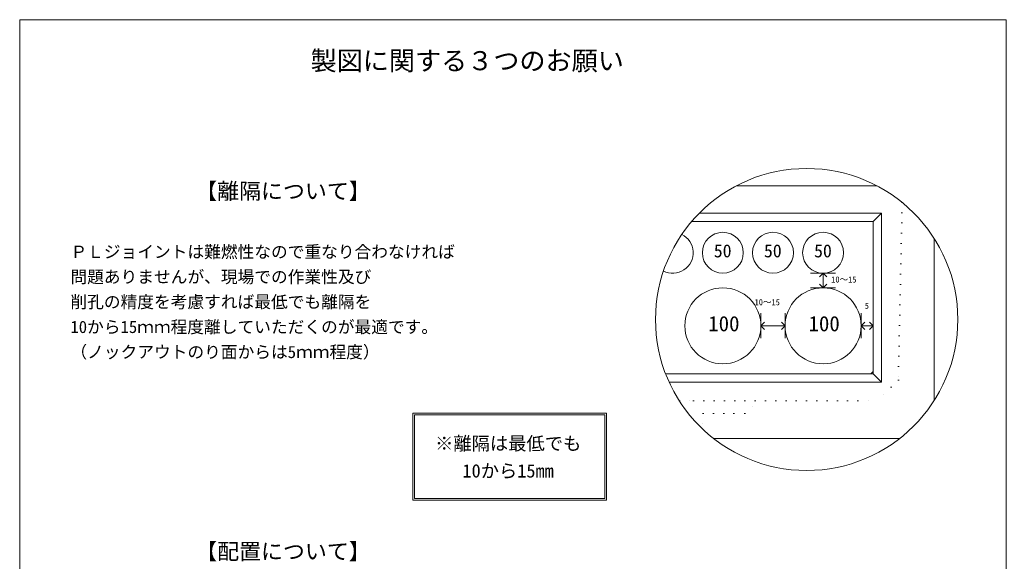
# Model space of a CAD drawing. Units: millimetres, scale not verified. Extents: x -4890 to 18495, y -2304 to 2304.
# Drawn here: x -4890 to -1830, y 623 to 2304 of the extents above; entities that cross this region are included whole.
import ezdxf
from ezdxf.enums import TextEntityAlignment as Align

# ---------------------------------------------------------------- set-up
doc = ezdxf.new("R2010")
doc.units = ezdxf.units.MM
doc.header["$LTSCALE"] = 10
doc.linetypes.add('DASHED1', pattern=[1.8, 1.2, -0.6])
doc.linetypes.add('USER5', pattern=[3.185, 0.01, -3.175])
for name, color, linetype, lineweight in [('0-2_waku', 7, 'Continuous', 18), ('0-3_gaikei', 7, 'Continuous', 18), ('0-4_kakure', 7, 'DASHED1', 5), ('0-5_sunpou', 7, 'Continuous', 5), ('0-8_hole', 7, 'Continuous', 18), ('0-9_uchigawa', 6, 'Continuous', 18), ('0-E_文字１', 7, 'Continuous', 18)]:
    doc.layers.add(name, color=color, linetype=linetype, lineweight=lineweight)
doc.styles.add('ＭＳ ゴシック', font='')
doc.styles.get('ＭＳ ゴシック').set_extended_font_data('MS Gothic')

# ---------------------------------------------------------------- blocks, each defined once
blk = doc.blocks.new('_Open90')
at = {"layer": '0-5_sunpou'}
blk.add_line((0, 0), (-1, 0), dxfattribs=at)
blk.add_lwpolyline([(-0.5, 0.5), (0, 0), (-0.5, -0.5)], dxfattribs=at)

msp = doc.modelspace()

# ---------------------------------------------------------------- linework, layer by layer
at = {"layer": '0-2_waku'}
for p, q in [((-4890, 2304.44), (-1830, 2304.44)), ((-4890, 2304.44), (-1830, 2304.44)), ((-4890, 2304.44), (-4890, -1970.56)), ((-1830, 2304.44), (-1830, -1970.56))]:
    msp.add_line(p, q, dxfattribs=at)
at = {"layer": '0-3_gaikei'}
for p, q in [((-2230.13, 1788.16), (-2668.26, 1788.16)), ((-2053.91, 1121.42), (-2053.91, 1625.79)), ((-2737.81, 1004.08), (-2160.58, 1004.08))]:
    msp.add_line(p, q, dxfattribs=at)
at = {"layer": '0-4_kakure', "linetype": 'USER5', "lineweight": 18}
for p, q in [((-2844.03, 1120.72), (-2799.83, 1120.72)), ((-2799.83, 1120.72), (-2229.59, 1120.72)), ((-2799.83, 1120.72), (-2229.59, 1120.72)), ((-2770.08, 1081.84), (-2773.23, 1034.71)), ((-2770.08, 1081.84), (-2666.4, 1081.84))]:
    msp.add_line(p, q, dxfattribs=at)
for points in [[(-2152.93, 1737.02), (-2164.79, 1185.52), (-2229.59, 1120.72)], [(-2770.08, 1081.84), (-2640.48, 1081.84), (-2601.6, 1120.72)]]:
    msp.add_lwpolyline(points, dxfattribs=at)
at = {"layer": '0-5_sunpou', "color": 150, "lineweight": 18}
for p, q in [((-2436.95, 1517.29), (-2359.19, 1517.29)), ((-2436.95, 1471.93), (-2359.19, 1471.93)), ((-2591.17, 1392.88), (-2591.17, 1315.12)), ((-2516, 1392.88), (-2516, 1315.12)), ((-2280.02, 1392.88), (-2280.02, 1315.12)), ((-2242.55, 1392.88), (-2242.55, 1315.12)), ((-2591.17, 1354), (-2516, 1354)), ((-2280.02, 1354), (-2242.55, 1354)), ((-2242.55, 1212.35), (-2249.71, 1204.96))]:
    msp.add_line(p, q, dxfattribs=at)
msp.add_circle((-2449.2, 1373.6), 468.88, dxfattribs=at)
at = {"layer": '0-8_hole'}
for centre, radius in [((-2709.11, 1580.8), 63.5), ((-2553.59, 1580.8), 63.5), ((-2398.07, 1580.8), 63.5), ((-2709.11, 1354), 117.94), ((-2398.07, 1354), 117.94)]:
    msp.add_circle(centre, radius, dxfattribs=at)
msp.add_arc((-2864.63, 1580.8), 63.5, 243.19936, 63.78529, dxfattribs=at)
at = {"layer": '0-9_uchigawa'}
for p, q in [((-2781.97, 1703.92), (-2216.63, 1703.92)), ((-2216.63, 1179.04), (-2216.63, 1703.92)), ((-2805.83, 1678), (-2799.83, 1678)), ((-2242.55, 1204.96), (-2242.55, 1678)), ((-2886.69, 1204.96), (-2799.83, 1204.96)), ((-2799.83, 1204.96), (-2242.55, 1204.96)), ((-2216.63, 1179.04), (-2242.55, 1204.96)), ((-2875.8, 1179.04), (-2799.83, 1179.04)), ((-2799.83, 1179.04), (-2216.63, 1179.04)), ((-3670.47, 1082.7), (-3070.47, 1082.7)), ((-3670.47, 812.7), (-3670.47, 1082.7)), ((-3665.47, 1077.7), (-3075.47, 1077.7)), ((-3665.47, 817.7), (-3665.47, 1077.7)), ((-3075.47, 817.7), (-3075.47, 1077.7)), ((-3070.47, 812.7), (-3070.47, 1082.7)), ((-3670.47, 812.7), (-3070.47, 812.7)), ((-3665.47, 817.7), (-3075.47, 817.7))]:
    msp.add_line(p, q, dxfattribs=at)
msp.add_lwpolyline([(-2799.83, 1678), (-2242.55, 1678), (-2216.63, 1703.92)], dxfattribs=at)

# ---------------------------------------------------------------- block references
at = {"layer": '0-5_sunpou', "xscale": 23.328, "yscale": 23.328}
for p, rotation in [((-2398.07, 1517.29), 90), ((-2398.07, 1471.93), 270), ((-2591.17, 1354), 180), ((-2280.02, 1354), 180)]:
    msp.add_blockref('_Open90', p, dxfattribs=dict(at, rotation=rotation))
for p in [(-2516, 1354), (-2242.55, 1354)]:
    msp.add_blockref('_Open90', p, dxfattribs=at)

# ---------------------------------------------------------------- texts
at = {"layer": '0-E_文字１', "style": 'ＭＳ ゴシック'}
for s, height, p in [('製図に関する３つのお願い', 59.38, (-3988.06, 2129.65)), ('【離隔について】', 49.88, (-4345.66, 1732.55)), ('ＰＬジョイントは難燃性なので重なり合わなければ', 38.01, (-4732.77, 1553.43)), ('50', 40.38, (-2737.09, 1554.43)), ('50', 40.38, (-2581.57, 1554.43)), ('50', 40.38, (-2426.05, 1554.43)), ('問題ありませんが、現場での作業性及び', 38.01, (-4732.77, 1475.67)), ('10～15', 19, (-2373, 1482.61)), ('削孔の精度を考慮すれば最低でも離隔を', 38.01, (-4732.77, 1397.91)), ('10～15', 19, (-2610.53, 1412.11)), ('5', 19, (-2268.86, 1401.08)), ('100', 47.51, (-2754.39, 1322.66)), ('100', 47.51, (-2443.35, 1322.66)), ('10から15ｍｍ程度離していただくのが最適です。', 38.01, (-4732.77, 1320.15)), ('（ノックアウトのり面からは5ｍｍ程度）', 38.01, (-4732.77, 1242.39)), ('※離隔は最低でも', 41.57, (-3601.7, 955.47)), ('\u3000 10から15mm', 41.57, (-3601.7, 870.42)), ('【配置について】', 49.88, (-4345.66, 613.7))]:
    msp.add_text(s, height=height, dxfattribs=at).set_placement(p, align=Align.BOTTOM_LEFT)

doc.saveas('drawing.dxf')
